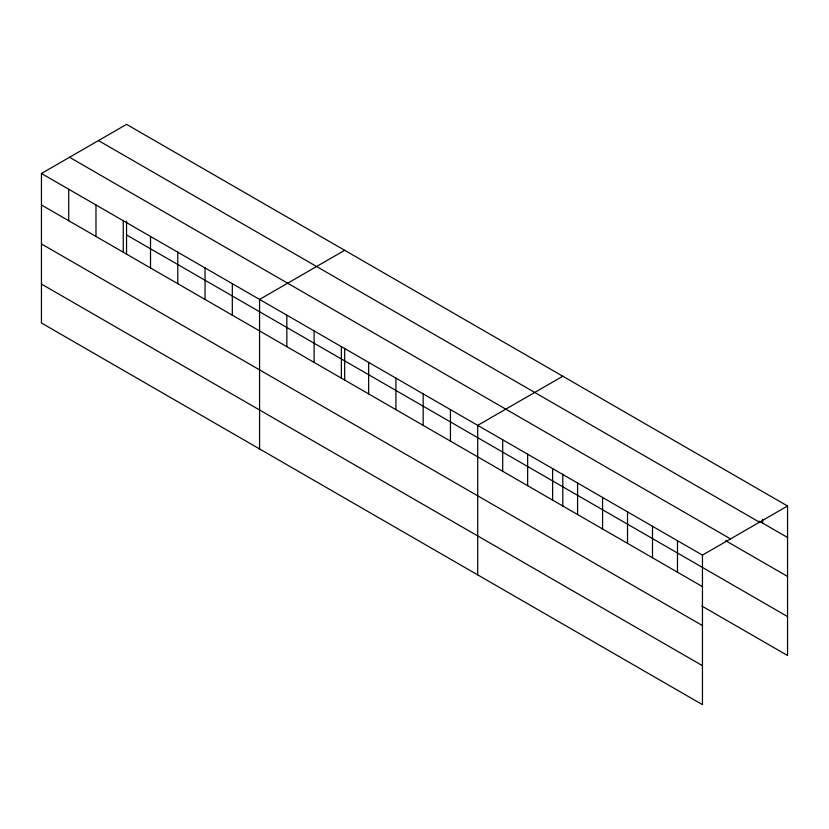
<?xml version="1.0" encoding="UTF-8"?>
<svg xmlns="http://www.w3.org/2000/svg" width="829" height="829" viewBox="0 0 829 829"><rect width="100%" height="100%" fill="white"/><g stroke="black" fill="none" stroke-linecap="round" stroke-linejoin="round"><path stroke-width="1.24" d="M41.45 173.489L702.453 555.119L702.453 704.64L41.45 323.009L41.45 173.489L126.547 124.36L787.55 505.991L787.55 655.511L701.78 605.989M344.677 250.296L259.581 299.424L259.581 448.945M562.808 376.231L477.711 425.37L477.711 574.891M702.453 555.119L787.55 505.991M759.323 521.192L787.55 537.482M98.464 140.578L759.468 522.197M69.532 157.282L730.536 538.902M725.665 540.705L787.55 576.435M126.547 234.939L787.55 616.558M41.45 204.991L702.453 586.621M41.45 243.944L702.453 625.563M41.45 284.067L702.453 665.687M762.576 519.286L762.576 523.068M677.48 540.705L677.48 572.197M652.506 526.28L652.506 557.782M627.532 511.866L627.532 543.368M602.569 497.452L602.569 528.954M577.595 483.038L577.595 514.529M562.808 474.271L562.808 506.281M552.622 468.613L552.622 500.115M527.648 454.199L527.648 485.701M502.685 439.784L502.685 471.286M450.448 409.619L450.448 441.121M423.173 393.879L423.173 425.381M395.91 378.138L395.91 409.64M368.646 362.397L368.646 393.899M344.677 348.335L344.677 380.345M341.382 346.657L341.382 378.159M314.108 330.916L314.108 362.418M286.844 315.175L286.844 346.667M232.317 283.684L232.317 315.186M205.043 267.943L205.043 299.445M177.779 252.203L177.779 283.705M150.515 236.462L150.515 267.964M126.547 221.146L126.547 254.41M123.252 220.721L123.252 252.223M95.977 204.981L95.977 236.472M68.714 189.24L68.714 220.732"/></g></svg>
